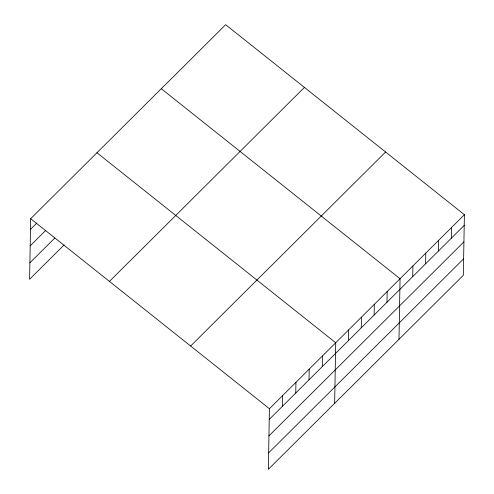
<?xml version="1.0" encoding="UTF-8"?>
<svg xmlns="http://www.w3.org/2000/svg" width="494" height="494" viewBox="0 0 494 494"><rect width="100%" height="100%" fill="white"/><g stroke="black" fill="none" stroke-linecap="round" stroke-linejoin="round"><path stroke-width="0.74" d="M464.397 214.711L269.421 408.723L268.366 469.3L463.335 275.288L464.397 214.711L225.635 24.7L30.665 218.712L29.603 279.289L64.078 244.987M282.494 406.21L282.679 395.527M295.752 393.02L295.937 382.337M309.009 379.83L309.195 369.148M322.267 366.634L322.452 355.952M334.654 403.339L335.71 342.762L96.954 152.745M348.394 340.638L348.579 329.955M361.262 327.831L361.447 317.148M374.131 315.03L374.316 304.347M387 302.223L387.185 291.54M398.998 339.316L400.054 278.74L161.297 88.722M412.737 276.615L412.922 265.933M425.606 263.808L425.791 253.126M438.474 251.008L438.66 240.325M451.343 238.201L451.528 227.518M30.474 229.389L36.84 223.06M30.19 245.858L45.565 230.556M29.893 262.82L54.815 238.022M109.452 281.413L304.428 87.407M190.628 346.016L385.604 152.01M269.236 419.406L464.206 225.394M268.946 435.869L463.922 241.862M268.65 452.837L463.625 258.825M30.665 218.712L269.421 408.723"/></g></svg>
